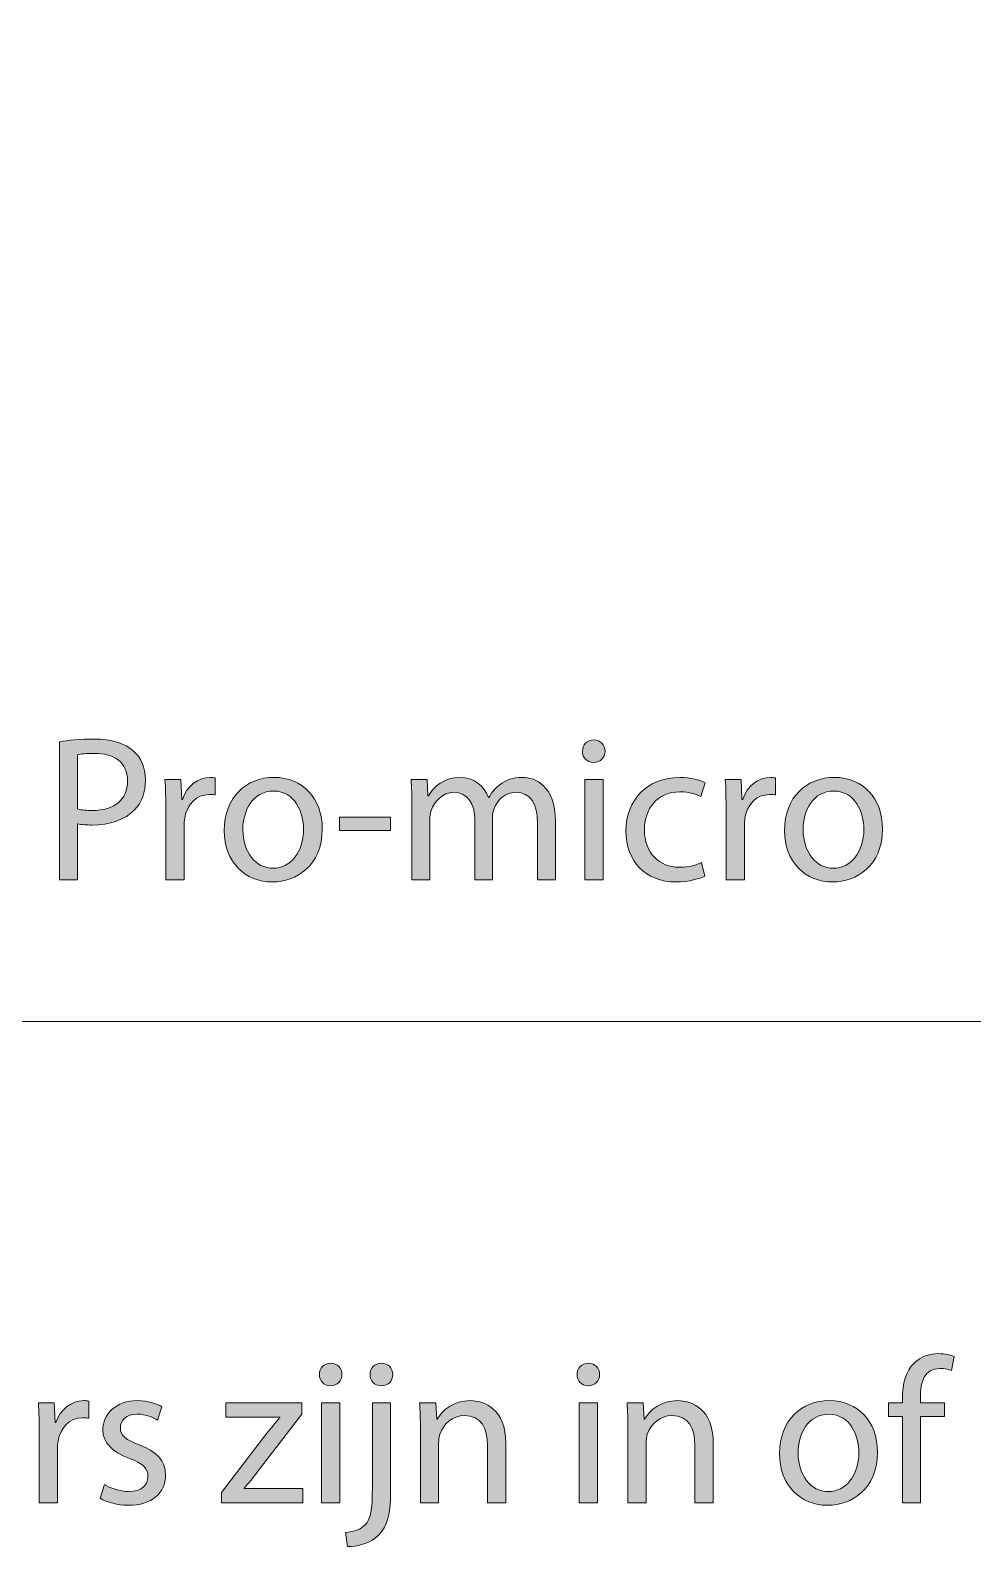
# Model space of a CAD drawing. Header units: inches. Extents: x -125.9 to -87.9, y -135.7 to -95.
# Drawn here: x -110.67 to -103.16, y -135.67 to -123.57 of the extents above; entities that cross this region are included whole.
import ezdxf

# ---------------------------------------------------------------- set-up
doc = ezdxf.new("R2010")
doc.units = ezdxf.units.IN
doc.header["$MEASUREMENT"] = 0
doc.layers.add('Layer 1', color=7, linetype='Continuous')

# ---------------------------------------------------------------- blocks, each defined once
blk = doc.blocks.new('block 28')
at = {"layer": 'Layer 1'}
h = blk.add_hatch(color=7, dxfattribs=at)
h.dxf.hatch_style = 2
edge = h.paths.add_edge_path()
edge.add_spline(control_points=[(-110.441, -129.248), (-110.372, -129.236), (-110.281, -129.226), (-110.165, -129.226), (-110.023, -129.226), (-109.919, -129.259), (-109.853, -129.319), (-109.793, -129.372), (-109.756, -129.452), (-109.756, -129.552), (-109.756, -129.653), (-109.785, -129.732), (-109.842, -129.79), (-109.919, -129.87), (-110.041, -129.912), (-110.182, -129.912), (-110.225, -129.912), (-110.264, -129.91), (-110.297, -129.902), (-110.297, -129.902), (-110.297, -130.348), (-110.297, -130.348), (-110.297, -130.348), (-110.441, -130.348), (-110.441, -130.348), (-110.441, -130.348), (-110.441, -129.248), (-110.441, -129.248)], knot_values=[0, 0, 0, 0, 1, 1, 1, 2, 2, 2, 3, 3, 3, 4, 4, 4, 5, 5, 5, 6, 6, 6, 7, 7, 7, 8, 8, 8, 9, 9, 9, 9], degree=3, periodic=1)
edge = h.paths.add_edge_path()
edge.add_spline(control_points=[(-110.297, -129.784), (-110.266, -129.793), (-110.226, -129.796), (-110.178, -129.796), (-110.005, -129.796), (-109.899, -129.71), (-109.899, -129.56), (-109.899, -129.411), (-110.005, -129.34), (-110.162, -129.34), (-110.225, -129.34), (-110.273, -129.345), (-110.297, -129.352), (-110.297, -129.352), (-110.297, -129.784), (-110.297, -129.784)], knot_values=[0, 0, 0, 0, 1, 1, 1, 2, 2, 2, 3, 3, 3, 4, 4, 4, 5, 5, 5, 5], degree=3, periodic=1)
h = blk.add_hatch(color=7, dxfattribs=at)
h.dxf.hatch_style = 2
edge = h.paths.add_edge_path()
edge.add_spline(control_points=[(-106.091, -129.324), (-106.091, -129.373), (-106.125, -129.413), (-106.183, -129.413), (-106.236, -129.413), (-106.271, -129.373), (-106.271, -129.324), (-106.271, -129.274), (-106.234, -129.233), (-106.18, -129.233), (-106.127, -129.233), (-106.091, -129.272), (-106.091, -129.324)], knot_values=[0, 0, 0, 0, 1, 1, 1, 2, 2, 2, 3, 3, 3, 4, 4, 4, 4], degree=3, periodic=1)
h.paths.add_polyline_path([(-106.253, -130.348), (-106.253, -129.548), (-106.107, -129.548), (-106.107, -130.348)])
h = blk.add_hatch(color=7, dxfattribs=at)
h.dxf.hatch_style = 2
edge = h.paths.add_edge_path()
edge.add_spline(control_points=[(-109.594, -129.798), (-109.594, -129.704), (-109.595, -129.623), (-109.6, -129.548), (-109.6, -129.548), (-109.473, -129.548), (-109.473, -129.548), (-109.473, -129.548), (-109.466, -129.707), (-109.466, -129.707), (-109.466, -129.707), (-109.461, -129.707), (-109.461, -129.707), (-109.425, -129.599), (-109.336, -129.532), (-109.238, -129.532), (-109.223, -129.532), (-109.212, -129.534), (-109.199, -129.535), (-109.199, -129.535), (-109.199, -129.672), (-109.199, -129.672), (-109.213, -129.669), (-109.228, -129.669), (-109.248, -129.669), (-109.351, -129.669), (-109.423, -129.745), (-109.443, -129.854), (-109.446, -129.874), (-109.448, -129.899), (-109.448, -129.922), (-109.448, -129.922), (-109.448, -130.348), (-109.448, -130.348), (-109.448, -130.348), (-109.594, -130.348), (-109.594, -130.348), (-109.594, -130.348), (-109.594, -129.798), (-109.594, -129.798)], knot_values=[0, 0, 0, 0, 1, 1, 1, 2, 2, 2, 3, 3, 3, 4, 4, 4, 5, 5, 5, 6, 6, 6, 7, 7, 7, 8, 8, 8, 9, 9, 9, 10, 10, 10, 11, 11, 11, 12, 12, 12, 13, 13, 13, 13], degree=3, periodic=1)
h = blk.add_hatch(color=7, dxfattribs=at)
h.dxf.hatch_style = 2
edge = h.paths.add_edge_path()
edge.add_spline(control_points=[(-108.346, -129.942), (-108.346, -130.237), (-108.553, -130.366), (-108.744, -130.366), (-108.959, -130.366), (-109.128, -130.208), (-109.128, -129.955), (-109.128, -129.689), (-108.951, -129.532), (-108.731, -129.532), (-108.501, -129.532), (-108.346, -129.699), (-108.346, -129.942)], knot_values=[0, 0, 0, 0, 1, 1, 1, 2, 2, 2, 3, 3, 3, 4, 4, 4, 4], degree=3, periodic=1)
edge = h.paths.add_edge_path()
edge.add_spline(control_points=[(-108.979, -129.95), (-108.979, -130.125), (-108.88, -130.257), (-108.738, -130.257), (-108.599, -130.257), (-108.495, -130.127), (-108.495, -129.946), (-108.495, -129.811), (-108.563, -129.641), (-108.734, -129.641), (-108.904, -129.641), (-108.979, -129.799), (-108.979, -129.95)], knot_values=[0, 0, 0, 0, 1, 1, 1, 2, 2, 2, 3, 3, 3, 4, 4, 4, 4], degree=3, periodic=1)
h = blk.add_hatch(color=7, dxfattribs=at)
h.dxf.hatch_style = 2
edge = h.paths.add_edge_path()
edge.add_spline(control_points=[(-107.631, -129.765), (-107.631, -129.68), (-107.634, -129.614), (-107.637, -129.548), (-107.637, -129.548), (-107.51, -129.548), (-107.51, -129.548), (-107.51, -129.548), (-107.503, -129.679), (-107.503, -129.679), (-107.503, -129.679), (-107.498, -129.679), (-107.498, -129.679), (-107.454, -129.603), (-107.379, -129.532), (-107.245, -129.532), (-107.138, -129.532), (-107.056, -129.598), (-107.021, -129.692), (-107.021, -129.692), (-107.018, -129.692), (-107.018, -129.692), (-106.993, -129.646), (-106.96, -129.613), (-106.926, -129.588), (-106.879, -129.552), (-106.827, -129.532), (-106.752, -129.532), (-106.644, -129.532), (-106.487, -129.601), (-106.487, -129.879), (-106.487, -129.879), (-106.487, -130.348), (-106.487, -130.348), (-106.487, -130.348), (-106.629, -130.348), (-106.629, -130.348), (-106.629, -130.348), (-106.629, -129.897), (-106.629, -129.897), (-106.629, -129.742), (-106.687, -129.651), (-106.803, -129.651), (-106.887, -129.651), (-106.95, -129.712), (-106.976, -129.781), (-106.983, -129.803), (-106.988, -129.827), (-106.988, -129.854), (-106.988, -129.854), (-106.988, -130.348), (-106.988, -130.348), (-106.988, -130.348), (-107.13, -130.348), (-107.13, -130.348), (-107.13, -130.348), (-107.13, -129.869), (-107.13, -129.869), (-107.13, -129.742), (-107.186, -129.651), (-107.297, -129.651), (-107.386, -129.651), (-107.454, -129.724), (-107.477, -129.796), (-107.485, -129.816), (-107.489, -129.842), (-107.489, -129.867), (-107.489, -129.867), (-107.489, -130.348), (-107.489, -130.348), (-107.489, -130.348), (-107.631, -130.348), (-107.631, -130.348), (-107.631, -130.348), (-107.631, -129.765), (-107.631, -129.765)], knot_values=[0, 0, 0, 0, 1, 1, 1, 2, 2, 2, 3, 3, 3, 4, 4, 4, 5, 5, 5, 6, 6, 6, 7, 7, 7, 8, 8, 8, 9, 9, 9, 10, 10, 10, 11, 11, 11, 12, 12, 12, 13, 13, 13, 14, 14, 14, 15, 15, 15, 16, 16, 16, 17, 17, 17, 18, 18, 18, 19, 19, 19, 20, 20, 20, 21, 21, 21, 22, 22, 22, 23, 23, 23, 24, 24, 24, 25, 25, 25, 25], degree=3, periodic=1)
h = blk.add_hatch(color=7, dxfattribs=at)
h.dxf.hatch_style = 2
edge = h.paths.add_edge_path()
edge.add_spline(control_points=[(-105.296, -130.32), (-105.334, -130.338), (-105.418, -130.366), (-105.525, -130.366), (-105.767, -130.366), (-105.924, -130.203), (-105.924, -129.958), (-105.924, -129.712), (-105.755, -129.532), (-105.494, -129.532), (-105.408, -129.532), (-105.332, -129.553), (-105.292, -129.575), (-105.292, -129.575), (-105.326, -129.685), (-105.326, -129.685), (-105.36, -129.667), (-105.415, -129.647), (-105.494, -129.647), (-105.677, -129.647), (-105.777, -129.784), (-105.777, -129.95), (-105.777, -130.135), (-105.658, -130.249), (-105.499, -130.249), (-105.416, -130.249), (-105.362, -130.229), (-105.321, -130.211), (-105.321, -130.211), (-105.296, -130.32), (-105.296, -130.32)], knot_values=[0, 0, 0, 0, 1, 1, 1, 2, 2, 2, 3, 3, 3, 4, 4, 4, 5, 5, 5, 6, 6, 6, 7, 7, 7, 8, 8, 8, 9, 9, 9, 10, 10, 10, 10], degree=3, periodic=1)
h = blk.add_hatch(color=7, dxfattribs=at)
h.dxf.hatch_style = 2
edge = h.paths.add_edge_path()
edge.add_spline(control_points=[(-105.126, -129.798), (-105.126, -129.704), (-105.127, -129.623), (-105.132, -129.548), (-105.132, -129.548), (-105.005, -129.548), (-105.005, -129.548), (-105.005, -129.548), (-104.999, -129.707), (-104.999, -129.707), (-104.999, -129.707), (-104.993, -129.707), (-104.993, -129.707), (-104.957, -129.599), (-104.868, -129.532), (-104.77, -129.532), (-104.755, -129.532), (-104.744, -129.534), (-104.731, -129.535), (-104.731, -129.535), (-104.731, -129.672), (-104.731, -129.672), (-104.746, -129.669), (-104.761, -129.669), (-104.78, -129.669), (-104.883, -129.669), (-104.956, -129.745), (-104.975, -129.854), (-104.979, -129.874), (-104.98, -129.899), (-104.98, -129.922), (-104.98, -129.922), (-104.98, -130.348), (-104.98, -130.348), (-104.98, -130.348), (-105.126, -130.348), (-105.126, -130.348), (-105.126, -130.348), (-105.126, -129.798), (-105.126, -129.798)], knot_values=[0, 0, 0, 0, 1, 1, 1, 2, 2, 2, 3, 3, 3, 4, 4, 4, 5, 5, 5, 6, 6, 6, 7, 7, 7, 8, 8, 8, 9, 9, 9, 10, 10, 10, 11, 11, 11, 12, 12, 12, 13, 13, 13, 13], degree=3, periodic=1)
h = blk.add_hatch(color=7, dxfattribs=at)
h.dxf.hatch_style = 2
edge = h.paths.add_edge_path()
edge.add_spline(control_points=[(-103.878, -129.942), (-103.878, -130.237), (-104.085, -130.366), (-104.276, -130.366), (-104.491, -130.366), (-104.66, -130.208), (-104.66, -129.955), (-104.66, -129.689), (-104.483, -129.532), (-104.263, -129.532), (-104.033, -129.532), (-103.878, -129.699), (-103.878, -129.942)], knot_values=[0, 0, 0, 0, 1, 1, 1, 2, 2, 2, 3, 3, 3, 4, 4, 4, 4], degree=3, periodic=1)
edge = h.paths.add_edge_path()
edge.add_spline(control_points=[(-104.511, -129.95), (-104.511, -130.125), (-104.412, -130.257), (-104.27, -130.257), (-104.131, -130.257), (-104.027, -130.127), (-104.027, -129.946), (-104.027, -129.811), (-104.095, -129.641), (-104.266, -129.641), (-104.437, -129.641), (-104.511, -129.799), (-104.511, -129.95)], knot_values=[0, 0, 0, 0, 1, 1, 1, 2, 2, 2, 3, 3, 3, 4, 4, 4, 4], degree=3, periodic=1)
h = blk.add_hatch(color=7, dxfattribs=at)
h.dxf.hatch_style = 2
h.paths.add_polyline_path([(-107.801, -129.849), (-107.801, -129.955), (-108.209, -129.955), (-108.209, -129.849)])
at = {"layer": 'Layer 1', "lineweight": 0}
for points in [[(-106.253, -130.348), (-106.253, -129.548), (-106.107, -129.548), (-106.107, -130.348), (-106.253, -130.348)], [(-107.801, -129.849), (-107.801, -129.955), (-108.209, -129.955), (-108.209, -129.849), (-107.801, -129.849)]]:
    blk.add_lwpolyline(points, dxfattribs=at)
for points, knots in [([(-110.441, -129.248), (-110.372, -129.236), (-110.281, -129.226), (-110.165, -129.226), (-110.023, -129.226), (-109.919, -129.259), (-109.853, -129.319), (-109.793, -129.372), (-109.756, -129.452), (-109.756, -129.552), (-109.756, -129.653), (-109.785, -129.732), (-109.842, -129.79), (-109.919, -129.87), (-110.041, -129.912), (-110.182, -129.912), (-110.225, -129.912), (-110.264, -129.91), (-110.297, -129.902), (-110.297, -129.902), (-110.297, -130.348), (-110.297, -130.348), (-110.297, -130.348), (-110.441, -130.348), (-110.441, -130.348), (-110.441, -130.348), (-110.441, -129.248), (-110.441, -129.248)], [0, 0, 0, 0, 1, 1, 1, 2, 2, 2, 3, 3, 3, 4, 4, 4, 5, 5, 5, 6, 6, 6, 7, 7, 7, 8, 8, 8, 9, 9, 9, 9]), ([(-106.091, -129.324), (-106.091, -129.373), (-106.125, -129.413), (-106.183, -129.413), (-106.236, -129.413), (-106.271, -129.373), (-106.271, -129.324), (-106.271, -129.274), (-106.234, -129.233), (-106.18, -129.233), (-106.127, -129.233), (-106.091, -129.272), (-106.091, -129.324)], [0, 0, 0, 0, 1, 1, 1, 2, 2, 2, 3, 3, 3, 4, 4, 4, 4]), ([(-110.297, -129.784), (-110.266, -129.793), (-110.226, -129.796), (-110.178, -129.796), (-110.005, -129.796), (-109.899, -129.71), (-109.899, -129.56), (-109.899, -129.411), (-110.005, -129.34), (-110.162, -129.34), (-110.225, -129.34), (-110.273, -129.345), (-110.297, -129.352), (-110.297, -129.352), (-110.297, -129.784), (-110.297, -129.784)], [0, 0, 0, 0, 1, 1, 1, 2, 2, 2, 3, 3, 3, 4, 4, 4, 5, 5, 5, 5]), ([(-109.594, -129.798), (-109.594, -129.704), (-109.595, -129.623), (-109.6, -129.548), (-109.6, -129.548), (-109.473, -129.548), (-109.473, -129.548), (-109.473, -129.548), (-109.466, -129.707), (-109.466, -129.707), (-109.466, -129.707), (-109.461, -129.707), (-109.461, -129.707), (-109.425, -129.599), (-109.336, -129.532), (-109.238, -129.532), (-109.223, -129.532), (-109.212, -129.534), (-109.199, -129.535), (-109.199, -129.535), (-109.199, -129.672), (-109.199, -129.672), (-109.213, -129.669), (-109.228, -129.669), (-109.248, -129.669), (-109.351, -129.669), (-109.423, -129.745), (-109.443, -129.854), (-109.446, -129.874), (-109.448, -129.899), (-109.448, -129.922), (-109.448, -129.922), (-109.448, -130.348), (-109.448, -130.348), (-109.448, -130.348), (-109.594, -130.348), (-109.594, -130.348), (-109.594, -130.348), (-109.594, -129.798), (-109.594, -129.798)], [0, 0, 0, 0, 1, 1, 1, 2, 2, 2, 3, 3, 3, 4, 4, 4, 5, 5, 5, 6, 6, 6, 7, 7, 7, 8, 8, 8, 9, 9, 9, 10, 10, 10, 11, 11, 11, 12, 12, 12, 13, 13, 13, 13]), ([(-108.346, -129.942), (-108.346, -130.237), (-108.553, -130.366), (-108.744, -130.366), (-108.959, -130.366), (-109.128, -130.208), (-109.128, -129.955), (-109.128, -129.689), (-108.951, -129.532), (-108.731, -129.532), (-108.501, -129.532), (-108.346, -129.699), (-108.346, -129.942)], [0, 0, 0, 0, 1, 1, 1, 2, 2, 2, 3, 3, 3, 4, 4, 4, 4]), ([(-107.631, -129.765), (-107.631, -129.68), (-107.634, -129.614), (-107.637, -129.548), (-107.637, -129.548), (-107.51, -129.548), (-107.51, -129.548), (-107.51, -129.548), (-107.503, -129.679), (-107.503, -129.679), (-107.503, -129.679), (-107.498, -129.679), (-107.498, -129.679), (-107.454, -129.603), (-107.379, -129.532), (-107.245, -129.532), (-107.138, -129.532), (-107.056, -129.598), (-107.021, -129.692), (-107.021, -129.692), (-107.018, -129.692), (-107.018, -129.692), (-106.993, -129.646), (-106.96, -129.613), (-106.926, -129.588), (-106.879, -129.552), (-106.827, -129.532), (-106.752, -129.532), (-106.644, -129.532), (-106.487, -129.601), (-106.487, -129.879), (-106.487, -129.879), (-106.487, -130.348), (-106.487, -130.348), (-106.487, -130.348), (-106.629, -130.348), (-106.629, -130.348), (-106.629, -130.348), (-106.629, -129.897), (-106.629, -129.897), (-106.629, -129.742), (-106.687, -129.651), (-106.803, -129.651), (-106.887, -129.651), (-106.95, -129.712), (-106.976, -129.781), (-106.983, -129.803), (-106.988, -129.827), (-106.988, -129.854), (-106.988, -129.854), (-106.988, -130.348), (-106.988, -130.348), (-106.988, -130.348), (-107.13, -130.348), (-107.13, -130.348), (-107.13, -130.348), (-107.13, -129.869), (-107.13, -129.869), (-107.13, -129.742), (-107.186, -129.651), (-107.297, -129.651), (-107.386, -129.651), (-107.454, -129.724), (-107.477, -129.796), (-107.485, -129.816), (-107.489, -129.842), (-107.489, -129.867), (-107.489, -129.867), (-107.489, -130.348), (-107.489, -130.348), (-107.489, -130.348), (-107.631, -130.348), (-107.631, -130.348), (-107.631, -130.348), (-107.631, -129.765), (-107.631, -129.765)], [0, 0, 0, 0, 1, 1, 1, 2, 2, 2, 3, 3, 3, 4, 4, 4, 5, 5, 5, 6, 6, 6, 7, 7, 7, 8, 8, 8, 9, 9, 9, 10, 10, 10, 11, 11, 11, 12, 12, 12, 13, 13, 13, 14, 14, 14, 15, 15, 15, 16, 16, 16, 17, 17, 17, 18, 18, 18, 19, 19, 19, 20, 20, 20, 21, 21, 21, 22, 22, 22, 23, 23, 23, 24, 24, 24, 25, 25, 25, 25]), ([(-105.296, -130.32), (-105.334, -130.338), (-105.418, -130.366), (-105.525, -130.366), (-105.767, -130.366), (-105.924, -130.203), (-105.924, -129.958), (-105.924, -129.712), (-105.755, -129.532), (-105.494, -129.532), (-105.408, -129.532), (-105.332, -129.553), (-105.292, -129.575), (-105.292, -129.575), (-105.326, -129.685), (-105.326, -129.685), (-105.36, -129.667), (-105.415, -129.647), (-105.494, -129.647), (-105.677, -129.647), (-105.777, -129.784), (-105.777, -129.95), (-105.777, -130.135), (-105.658, -130.249), (-105.499, -130.249), (-105.416, -130.249), (-105.362, -130.229), (-105.321, -130.211), (-105.321, -130.211), (-105.296, -130.32), (-105.296, -130.32)], [0, 0, 0, 0, 1, 1, 1, 2, 2, 2, 3, 3, 3, 4, 4, 4, 5, 5, 5, 6, 6, 6, 7, 7, 7, 8, 8, 8, 9, 9, 9, 10, 10, 10, 10]), ([(-105.126, -129.798), (-105.126, -129.704), (-105.127, -129.623), (-105.132, -129.548), (-105.132, -129.548), (-105.005, -129.548), (-105.005, -129.548), (-105.005, -129.548), (-104.999, -129.707), (-104.999, -129.707), (-104.999, -129.707), (-104.993, -129.707), (-104.993, -129.707), (-104.957, -129.599), (-104.868, -129.532), (-104.77, -129.532), (-104.755, -129.532), (-104.744, -129.534), (-104.731, -129.535), (-104.731, -129.535), (-104.731, -129.672), (-104.731, -129.672), (-104.746, -129.669), (-104.761, -129.669), (-104.78, -129.669), (-104.883, -129.669), (-104.956, -129.745), (-104.975, -129.854), (-104.979, -129.874), (-104.98, -129.899), (-104.98, -129.922), (-104.98, -129.922), (-104.98, -130.348), (-104.98, -130.348), (-104.98, -130.348), (-105.126, -130.348), (-105.126, -130.348), (-105.126, -130.348), (-105.126, -129.798), (-105.126, -129.798)], [0, 0, 0, 0, 1, 1, 1, 2, 2, 2, 3, 3, 3, 4, 4, 4, 5, 5, 5, 6, 6, 6, 7, 7, 7, 8, 8, 8, 9, 9, 9, 10, 10, 10, 11, 11, 11, 12, 12, 12, 13, 13, 13, 13]), ([(-103.878, -129.942), (-103.878, -130.237), (-104.085, -130.366), (-104.276, -130.366), (-104.491, -130.366), (-104.66, -130.208), (-104.66, -129.955), (-104.66, -129.689), (-104.483, -129.532), (-104.263, -129.532), (-104.033, -129.532), (-103.878, -129.699), (-103.878, -129.942)], [0, 0, 0, 0, 1, 1, 1, 2, 2, 2, 3, 3, 3, 4, 4, 4, 4]), ([(-108.979, -129.95), (-108.979, -130.125), (-108.88, -130.257), (-108.738, -130.257), (-108.599, -130.257), (-108.495, -130.127), (-108.495, -129.946), (-108.495, -129.811), (-108.563, -129.641), (-108.734, -129.641), (-108.904, -129.641), (-108.979, -129.799), (-108.979, -129.95)], [0, 0, 0, 0, 1, 1, 1, 2, 2, 2, 3, 3, 3, 4, 4, 4, 4]), ([(-104.511, -129.95), (-104.511, -130.125), (-104.412, -130.257), (-104.27, -130.257), (-104.131, -130.257), (-104.027, -130.127), (-104.027, -129.946), (-104.027, -129.811), (-104.095, -129.641), (-104.266, -129.641), (-104.437, -129.641), (-104.511, -129.799), (-104.511, -129.95)], [0, 0, 0, 0, 1, 1, 1, 2, 2, 2, 3, 3, 3, 4, 4, 4, 4])]:
    blk.add_open_spline(points, degree=3, knots=knots, dxfattribs=at)
blk = doc.blocks.new('block 29')
at = {"layer": 'Layer 1'}
h = blk.add_hatch(color=7, dxfattribs=at)
h.dxf.hatch_style = 2
edge = h.paths.add_edge_path()
edge.add_spline(control_points=[(-103.72, -135.32), (-103.72, -135.32), (-103.72, -134.632), (-103.72, -134.632), (-103.72, -134.632), (-103.83, -134.632), (-103.83, -134.632), (-103.83, -134.632), (-103.83, -134.521), (-103.83, -134.521), (-103.83, -134.521), (-103.72, -134.521), (-103.72, -134.521), (-103.72, -134.521), (-103.72, -134.483), (-103.72, -134.483), (-103.72, -134.37), (-103.693, -134.268), (-103.627, -134.204), (-103.573, -134.151), (-103.5, -134.129), (-103.432, -134.129), (-103.379, -134.129), (-103.337, -134.141), (-103.308, -134.152), (-103.308, -134.152), (-103.328, -134.265), (-103.328, -134.265), (-103.35, -134.255), (-103.378, -134.247), (-103.421, -134.247), (-103.545, -134.247), (-103.576, -134.354), (-103.576, -134.478), (-103.576, -134.478), (-103.576, -134.521), (-103.576, -134.521), (-103.576, -134.521), (-103.383, -134.521), (-103.383, -134.521), (-103.383, -134.521), (-103.383, -134.632), (-103.383, -134.632), (-103.383, -134.632), (-103.576, -134.632), (-103.576, -134.632), (-103.576, -134.632), (-103.576, -135.32), (-103.576, -135.32), (-103.576, -135.32), (-103.72, -135.32), (-103.72, -135.32)], knot_values=[0, 0, 0, 0, 1, 1, 1, 2, 2, 2, 3, 3, 3, 4, 4, 4, 5, 5, 5, 6, 6, 6, 7, 7, 7, 8, 8, 8, 9, 9, 9, 10, 10, 10, 11, 11, 11, 12, 12, 12, 13, 13, 13, 14, 14, 14, 15, 15, 15, 16, 16, 16, 17, 17, 17, 17], degree=3, periodic=1)
h = blk.add_hatch(color=7, dxfattribs=at)
h.dxf.hatch_style = 2
edge = h.paths.add_edge_path()
edge.add_spline(control_points=[(-108.189, -134.296), (-108.189, -134.346), (-108.224, -134.385), (-108.282, -134.385), (-108.334, -134.385), (-108.369, -134.346), (-108.369, -134.296), (-108.369, -134.247), (-108.333, -134.205), (-108.278, -134.205), (-108.226, -134.205), (-108.189, -134.245), (-108.189, -134.296)], knot_values=[0, 0, 0, 0, 1, 1, 1, 2, 2, 2, 3, 3, 3, 4, 4, 4, 4], degree=3, periodic=1)
h.paths.add_polyline_path([(-108.351, -135.32), (-108.351, -134.521), (-108.206, -134.521), (-108.206, -135.32)])
h = blk.add_hatch(color=7, dxfattribs=at)
h.dxf.hatch_style = 2
edge = h.paths.add_edge_path()
edge.add_spline(control_points=[(-108.161, -135.555), (-108.093, -135.55), (-108.037, -135.532), (-108.002, -135.493), (-107.963, -135.448), (-107.946, -135.385), (-107.946, -135.193), (-107.946, -135.193), (-107.946, -134.521), (-107.946, -134.521), (-107.946, -134.521), (-107.801, -134.521), (-107.801, -134.521), (-107.801, -134.521), (-107.801, -135.249), (-107.801, -135.249), (-107.801, -135.405), (-107.826, -135.506), (-107.897, -135.578), (-107.961, -135.643), (-108.067, -135.669), (-108.145, -135.669), (-108.145, -135.669), (-108.161, -135.555), (-108.161, -135.555)], knot_values=[0, 0, 0, 0, 1, 1, 1, 2, 2, 2, 3, 3, 3, 4, 4, 4, 5, 5, 5, 6, 6, 6, 7, 7, 7, 8, 8, 8, 8], degree=3, periodic=1)
edge = h.paths.add_edge_path()
edge.add_spline(control_points=[(-107.784, -134.296), (-107.784, -134.344), (-107.817, -134.385), (-107.877, -134.385), (-107.93, -134.385), (-107.965, -134.344), (-107.965, -134.296), (-107.965, -134.247), (-107.928, -134.205), (-107.874, -134.205), (-107.819, -134.205), (-107.784, -134.247), (-107.784, -134.296)], knot_values=[0, 0, 0, 0, 1, 1, 1, 2, 2, 2, 3, 3, 3, 4, 4, 4, 4], degree=3, periodic=1)
h = blk.add_hatch(color=7, dxfattribs=at)
h.dxf.hatch_style = 2
edge = h.paths.add_edge_path()
edge.add_spline(control_points=[(-106.134, -134.296), (-106.134, -134.346), (-106.168, -134.385), (-106.226, -134.385), (-106.279, -134.385), (-106.314, -134.346), (-106.314, -134.296), (-106.314, -134.247), (-106.277, -134.205), (-106.223, -134.205), (-106.17, -134.205), (-106.134, -134.245), (-106.134, -134.296)], knot_values=[0, 0, 0, 0, 1, 1, 1, 2, 2, 2, 3, 3, 3, 4, 4, 4, 4], degree=3, periodic=1)
h.paths.add_polyline_path([(-106.296, -135.32), (-106.296, -134.521), (-106.15, -134.521), (-106.15, -135.32)])
h = blk.add_hatch(color=7, dxfattribs=at)
h.dxf.hatch_style = 2
edge = h.paths.add_edge_path()
edge.add_spline(control_points=[(-110.603, -134.77), (-110.603, -134.676), (-110.605, -134.595), (-110.61, -134.521), (-110.61, -134.521), (-110.483, -134.521), (-110.483, -134.521), (-110.483, -134.521), (-110.476, -134.679), (-110.476, -134.679), (-110.476, -134.679), (-110.471, -134.679), (-110.471, -134.679), (-110.435, -134.572), (-110.346, -134.504), (-110.248, -134.504), (-110.233, -134.504), (-110.222, -134.506), (-110.208, -134.508), (-110.208, -134.508), (-110.208, -134.645), (-110.208, -134.645), (-110.223, -134.641), (-110.238, -134.641), (-110.258, -134.641), (-110.36, -134.641), (-110.433, -134.718), (-110.453, -134.827), (-110.456, -134.846), (-110.458, -134.871), (-110.458, -134.894), (-110.458, -134.894), (-110.458, -135.32), (-110.458, -135.32), (-110.458, -135.32), (-110.603, -135.32), (-110.603, -135.32), (-110.603, -135.32), (-110.603, -134.77), (-110.603, -134.77)], knot_values=[0, 0, 0, 0, 1, 1, 1, 2, 2, 2, 3, 3, 3, 4, 4, 4, 5, 5, 5, 6, 6, 6, 7, 7, 7, 8, 8, 8, 9, 9, 9, 10, 10, 10, 11, 11, 11, 12, 12, 12, 13, 13, 13, 13], degree=3, periodic=1)
h = blk.add_hatch(color=7, dxfattribs=at)
h.dxf.hatch_style = 2
edge = h.paths.add_edge_path()
edge.add_spline(control_points=[(-110.083, -135.174), (-110.038, -135.2), (-109.962, -135.23), (-109.89, -135.23), (-109.785, -135.23), (-109.736, -135.178), (-109.736, -135.111), (-109.736, -135.041), (-109.777, -135.005), (-109.883, -134.965), (-110.028, -134.913), (-110.096, -134.835), (-110.096, -134.739), (-110.096, -134.61), (-109.99, -134.504), (-109.82, -134.504), (-109.739, -134.504), (-109.668, -134.526), (-109.625, -134.554), (-109.625, -134.554), (-109.66, -134.66), (-109.66, -134.66), (-109.691, -134.64), (-109.749, -134.612), (-109.823, -134.612), (-109.909, -134.612), (-109.956, -134.661), (-109.956, -134.721), (-109.956, -134.787), (-109.909, -134.817), (-109.805, -134.858), (-109.668, -134.909), (-109.595, -134.979), (-109.595, -135.098), (-109.595, -135.24), (-109.706, -135.339), (-109.893, -135.339), (-109.98, -135.339), (-110.061, -135.316), (-110.117, -135.283), (-110.117, -135.283), (-110.083, -135.174), (-110.083, -135.174)], knot_values=[0, 0, 0, 0, 1, 1, 1, 2, 2, 2, 3, 3, 3, 4, 4, 4, 5, 5, 5, 6, 6, 6, 7, 7, 7, 8, 8, 8, 9, 9, 9, 10, 10, 10, 11, 11, 11, 12, 12, 12, 13, 13, 13, 14, 14, 14, 14], degree=3, periodic=1)
h = blk.add_hatch(color=7, dxfattribs=at)
h.dxf.hatch_style = 2
edge = h.paths.add_edge_path()
edge.add_spline(control_points=[(-109.149, -135.236), (-109.149, -135.236), (-108.789, -134.765), (-108.789, -134.765), (-108.753, -134.721), (-108.72, -134.683), (-108.683, -134.64), (-108.683, -134.64), (-108.683, -134.637), (-108.683, -134.637), (-108.683, -134.637), (-109.116, -134.637), (-109.116, -134.637), (-109.116, -134.637), (-109.116, -134.521), (-109.116, -134.521), (-109.116, -134.521), (-108.508, -134.521), (-108.508, -134.521), (-108.508, -134.521), (-108.508, -134.612), (-108.508, -134.612), (-108.508, -134.612), (-108.865, -135.076), (-108.865, -135.076), (-108.9, -135.121), (-108.931, -135.162), (-108.968, -135.202), (-108.968, -135.202), (-108.968, -135.205), (-108.968, -135.205), (-108.968, -135.205), (-108.502, -135.205), (-108.502, -135.205), (-108.502, -135.205), (-108.502, -135.32), (-108.502, -135.32), (-108.502, -135.32), (-109.149, -135.32), (-109.149, -135.32), (-109.149, -135.32), (-109.149, -135.236), (-109.149, -135.236)], knot_values=[0, 0, 0, 0, 1, 1, 1, 2, 2, 2, 3, 3, 3, 4, 4, 4, 5, 5, 5, 6, 6, 6, 7, 7, 7, 8, 8, 8, 9, 9, 9, 10, 10, 10, 11, 11, 11, 12, 12, 12, 13, 13, 13, 14, 14, 14, 14], degree=3, periodic=1)
h = blk.add_hatch(color=7, dxfattribs=at)
h.dxf.hatch_style = 2
edge = h.paths.add_edge_path()
edge.add_spline(control_points=[(-107.563, -134.737), (-107.563, -134.653), (-107.565, -134.587), (-107.57, -134.521), (-107.57, -134.521), (-107.441, -134.521), (-107.441, -134.521), (-107.441, -134.521), (-107.433, -134.653), (-107.433, -134.653), (-107.433, -134.653), (-107.429, -134.653), (-107.429, -134.653), (-107.389, -134.579), (-107.297, -134.504), (-107.165, -134.504), (-107.054, -134.504), (-106.882, -134.57), (-106.882, -134.844), (-106.882, -134.844), (-106.882, -135.32), (-106.882, -135.32), (-106.882, -135.32), (-107.028, -135.32), (-107.028, -135.32), (-107.028, -135.32), (-107.028, -134.859), (-107.028, -134.859), (-107.028, -134.731), (-107.076, -134.623), (-107.213, -134.623), (-107.307, -134.623), (-107.381, -134.691), (-107.408, -134.772), (-107.414, -134.79), (-107.418, -134.815), (-107.418, -134.84), (-107.418, -134.84), (-107.418, -135.32), (-107.418, -135.32), (-107.418, -135.32), (-107.563, -135.32), (-107.563, -135.32), (-107.563, -135.32), (-107.563, -134.737), (-107.563, -134.737)], knot_values=[0, 0, 0, 0, 1, 1, 1, 2, 2, 2, 3, 3, 3, 4, 4, 4, 5, 5, 5, 6, 6, 6, 7, 7, 7, 8, 8, 8, 9, 9, 9, 10, 10, 10, 11, 11, 11, 12, 12, 12, 13, 13, 13, 14, 14, 14, 15, 15, 15, 15], degree=3, periodic=1)
h = blk.add_hatch(color=7, dxfattribs=at)
h.dxf.hatch_style = 2
edge = h.paths.add_edge_path()
edge.add_spline(control_points=[(-105.909, -134.737), (-105.909, -134.653), (-105.911, -134.587), (-105.915, -134.521), (-105.915, -134.521), (-105.787, -134.521), (-105.787, -134.521), (-105.787, -134.521), (-105.779, -134.653), (-105.779, -134.653), (-105.779, -134.653), (-105.775, -134.653), (-105.775, -134.653), (-105.736, -134.579), (-105.643, -134.504), (-105.511, -134.504), (-105.4, -134.504), (-105.228, -134.57), (-105.228, -134.844), (-105.228, -134.844), (-105.228, -135.32), (-105.228, -135.32), (-105.228, -135.32), (-105.374, -135.32), (-105.374, -135.32), (-105.374, -135.32), (-105.374, -134.859), (-105.374, -134.859), (-105.374, -134.731), (-105.422, -134.623), (-105.559, -134.623), (-105.653, -134.623), (-105.727, -134.691), (-105.754, -134.772), (-105.76, -134.79), (-105.764, -134.815), (-105.764, -134.84), (-105.764, -134.84), (-105.764, -135.32), (-105.764, -135.32), (-105.764, -135.32), (-105.909, -135.32), (-105.909, -135.32), (-105.909, -135.32), (-105.909, -134.737), (-105.909, -134.737)], knot_values=[0, 0, 0, 0, 1, 1, 1, 2, 2, 2, 3, 3, 3, 4, 4, 4, 5, 5, 5, 6, 6, 6, 7, 7, 7, 8, 8, 8, 9, 9, 9, 10, 10, 10, 11, 11, 11, 12, 12, 12, 13, 13, 13, 14, 14, 14, 15, 15, 15, 15], degree=3, periodic=1)
h = blk.add_hatch(color=7, dxfattribs=at)
h.dxf.hatch_style = 2
edge = h.paths.add_edge_path()
edge.add_spline(control_points=[(-103.918, -134.914), (-103.918, -135.21), (-104.125, -135.339), (-104.316, -135.339), (-104.531, -135.339), (-104.7, -135.18), (-104.7, -134.927), (-104.7, -134.661), (-104.523, -134.504), (-104.303, -134.504), (-104.073, -134.504), (-103.918, -134.671), (-103.918, -134.914)], knot_values=[0, 0, 0, 0, 1, 1, 1, 2, 2, 2, 3, 3, 3, 4, 4, 4, 4], degree=3, periodic=1)
edge = h.paths.add_edge_path()
edge.add_spline(control_points=[(-104.551, -134.922), (-104.551, -135.098), (-104.452, -135.23), (-104.31, -135.23), (-104.171, -135.23), (-104.067, -135.099), (-104.067, -134.919), (-104.067, -134.784), (-104.134, -134.613), (-104.306, -134.613), (-104.476, -134.613), (-104.551, -134.772), (-104.551, -134.922)], knot_values=[0, 0, 0, 0, 1, 1, 1, 2, 2, 2, 3, 3, 3, 4, 4, 4, 4], degree=3, periodic=1)
at = {"layer": 'Layer 1', "lineweight": 0}
for points in [[(-108.351, -135.32), (-108.351, -134.521), (-108.206, -134.521), (-108.206, -135.32), (-108.351, -135.32)], [(-106.296, -135.32), (-106.296, -134.521), (-106.15, -134.521), (-106.15, -135.32), (-106.296, -135.32)]]:
    blk.add_lwpolyline(points, dxfattribs=at)
for points, knots in [([(-103.72, -135.32), (-103.72, -135.32), (-103.72, -134.632), (-103.72, -134.632), (-103.72, -134.632), (-103.83, -134.632), (-103.83, -134.632), (-103.83, -134.632), (-103.83, -134.521), (-103.83, -134.521), (-103.83, -134.521), (-103.72, -134.521), (-103.72, -134.521), (-103.72, -134.521), (-103.72, -134.483), (-103.72, -134.483), (-103.72, -134.37), (-103.693, -134.268), (-103.627, -134.204), (-103.573, -134.151), (-103.5, -134.129), (-103.432, -134.129), (-103.379, -134.129), (-103.337, -134.141), (-103.308, -134.152), (-103.308, -134.152), (-103.328, -134.265), (-103.328, -134.265), (-103.35, -134.255), (-103.378, -134.247), (-103.421, -134.247), (-103.545, -134.247), (-103.576, -134.354), (-103.576, -134.478), (-103.576, -134.478), (-103.576, -134.521), (-103.576, -134.521), (-103.576, -134.521), (-103.383, -134.521), (-103.383, -134.521), (-103.383, -134.521), (-103.383, -134.632), (-103.383, -134.632), (-103.383, -134.632), (-103.576, -134.632), (-103.576, -134.632), (-103.576, -134.632), (-103.576, -135.32), (-103.576, -135.32), (-103.576, -135.32), (-103.72, -135.32), (-103.72, -135.32)], [0, 0, 0, 0, 1, 1, 1, 2, 2, 2, 3, 3, 3, 4, 4, 4, 5, 5, 5, 6, 6, 6, 7, 7, 7, 8, 8, 8, 9, 9, 9, 10, 10, 10, 11, 11, 11, 12, 12, 12, 13, 13, 13, 14, 14, 14, 15, 15, 15, 16, 16, 16, 17, 17, 17, 17]), ([(-108.189, -134.296), (-108.189, -134.346), (-108.224, -134.385), (-108.282, -134.385), (-108.334, -134.385), (-108.369, -134.346), (-108.369, -134.296), (-108.369, -134.247), (-108.333, -134.205), (-108.278, -134.205), (-108.226, -134.205), (-108.189, -134.245), (-108.189, -134.296)], [0, 0, 0, 0, 1, 1, 1, 2, 2, 2, 3, 3, 3, 4, 4, 4, 4]), ([(-107.784, -134.296), (-107.784, -134.344), (-107.817, -134.385), (-107.877, -134.385), (-107.93, -134.385), (-107.965, -134.344), (-107.965, -134.296), (-107.965, -134.247), (-107.928, -134.205), (-107.874, -134.205), (-107.819, -134.205), (-107.784, -134.247), (-107.784, -134.296)], [0, 0, 0, 0, 1, 1, 1, 2, 2, 2, 3, 3, 3, 4, 4, 4, 4]), ([(-106.134, -134.296), (-106.134, -134.346), (-106.168, -134.385), (-106.226, -134.385), (-106.279, -134.385), (-106.314, -134.346), (-106.314, -134.296), (-106.314, -134.247), (-106.277, -134.205), (-106.223, -134.205), (-106.17, -134.205), (-106.134, -134.245), (-106.134, -134.296)], [0, 0, 0, 0, 1, 1, 1, 2, 2, 2, 3, 3, 3, 4, 4, 4, 4]), ([(-110.603, -134.77), (-110.603, -134.676), (-110.605, -134.595), (-110.61, -134.521), (-110.61, -134.521), (-110.483, -134.521), (-110.483, -134.521), (-110.483, -134.521), (-110.476, -134.679), (-110.476, -134.679), (-110.476, -134.679), (-110.471, -134.679), (-110.471, -134.679), (-110.435, -134.572), (-110.346, -134.504), (-110.248, -134.504), (-110.233, -134.504), (-110.222, -134.506), (-110.208, -134.508), (-110.208, -134.508), (-110.208, -134.645), (-110.208, -134.645), (-110.223, -134.641), (-110.238, -134.641), (-110.258, -134.641), (-110.36, -134.641), (-110.433, -134.718), (-110.453, -134.827), (-110.456, -134.846), (-110.458, -134.871), (-110.458, -134.894), (-110.458, -134.894), (-110.458, -135.32), (-110.458, -135.32), (-110.458, -135.32), (-110.603, -135.32), (-110.603, -135.32), (-110.603, -135.32), (-110.603, -134.77), (-110.603, -134.77)], [0, 0, 0, 0, 1, 1, 1, 2, 2, 2, 3, 3, 3, 4, 4, 4, 5, 5, 5, 6, 6, 6, 7, 7, 7, 8, 8, 8, 9, 9, 9, 10, 10, 10, 11, 11, 11, 12, 12, 12, 13, 13, 13, 13]), ([(-110.083, -135.174), (-110.038, -135.2), (-109.962, -135.23), (-109.89, -135.23), (-109.785, -135.23), (-109.736, -135.178), (-109.736, -135.111), (-109.736, -135.041), (-109.777, -135.005), (-109.883, -134.965), (-110.028, -134.913), (-110.096, -134.835), (-110.096, -134.739), (-110.096, -134.61), (-109.99, -134.504), (-109.82, -134.504), (-109.739, -134.504), (-109.668, -134.526), (-109.625, -134.554), (-109.625, -134.554), (-109.66, -134.66), (-109.66, -134.66), (-109.691, -134.64), (-109.749, -134.612), (-109.823, -134.612), (-109.909, -134.612), (-109.956, -134.661), (-109.956, -134.721), (-109.956, -134.787), (-109.909, -134.817), (-109.805, -134.858), (-109.668, -134.909), (-109.595, -134.979), (-109.595, -135.098), (-109.595, -135.24), (-109.706, -135.339), (-109.893, -135.339), (-109.98, -135.339), (-110.061, -135.316), (-110.117, -135.283), (-110.117, -135.283), (-110.083, -135.174), (-110.083, -135.174)], [0, 0, 0, 0, 1, 1, 1, 2, 2, 2, 3, 3, 3, 4, 4, 4, 5, 5, 5, 6, 6, 6, 7, 7, 7, 8, 8, 8, 9, 9, 9, 10, 10, 10, 11, 11, 11, 12, 12, 12, 13, 13, 13, 14, 14, 14, 14]), ([(-109.149, -135.236), (-109.149, -135.236), (-108.789, -134.765), (-108.789, -134.765), (-108.753, -134.721), (-108.72, -134.683), (-108.683, -134.64), (-108.683, -134.64), (-108.683, -134.637), (-108.683, -134.637), (-108.683, -134.637), (-109.116, -134.637), (-109.116, -134.637), (-109.116, -134.637), (-109.116, -134.521), (-109.116, -134.521), (-109.116, -134.521), (-108.508, -134.521), (-108.508, -134.521), (-108.508, -134.521), (-108.508, -134.612), (-108.508, -134.612), (-108.508, -134.612), (-108.865, -135.076), (-108.865, -135.076), (-108.9, -135.121), (-108.931, -135.162), (-108.968, -135.202), (-108.968, -135.202), (-108.968, -135.205), (-108.968, -135.205), (-108.968, -135.205), (-108.502, -135.205), (-108.502, -135.205), (-108.502, -135.205), (-108.502, -135.32), (-108.502, -135.32), (-108.502, -135.32), (-109.149, -135.32), (-109.149, -135.32), (-109.149, -135.32), (-109.149, -135.236), (-109.149, -135.236)], [0, 0, 0, 0, 1, 1, 1, 2, 2, 2, 3, 3, 3, 4, 4, 4, 5, 5, 5, 6, 6, 6, 7, 7, 7, 8, 8, 8, 9, 9, 9, 10, 10, 10, 11, 11, 11, 12, 12, 12, 13, 13, 13, 14, 14, 14, 14]), ([(-108.161, -135.555), (-108.093, -135.55), (-108.037, -135.532), (-108.002, -135.493), (-107.963, -135.448), (-107.946, -135.385), (-107.946, -135.193), (-107.946, -135.193), (-107.946, -134.521), (-107.946, -134.521), (-107.946, -134.521), (-107.801, -134.521), (-107.801, -134.521), (-107.801, -134.521), (-107.801, -135.249), (-107.801, -135.249), (-107.801, -135.405), (-107.826, -135.506), (-107.897, -135.578), (-107.961, -135.643), (-108.067, -135.669), (-108.145, -135.669), (-108.145, -135.669), (-108.161, -135.555), (-108.161, -135.555)], [0, 0, 0, 0, 1, 1, 1, 2, 2, 2, 3, 3, 3, 4, 4, 4, 5, 5, 5, 6, 6, 6, 7, 7, 7, 8, 8, 8, 8]), ([(-107.563, -134.737), (-107.563, -134.653), (-107.565, -134.587), (-107.57, -134.521), (-107.57, -134.521), (-107.441, -134.521), (-107.441, -134.521), (-107.441, -134.521), (-107.433, -134.653), (-107.433, -134.653), (-107.433, -134.653), (-107.429, -134.653), (-107.429, -134.653), (-107.389, -134.579), (-107.297, -134.504), (-107.165, -134.504), (-107.054, -134.504), (-106.882, -134.57), (-106.882, -134.844), (-106.882, -134.844), (-106.882, -135.32), (-106.882, -135.32), (-106.882, -135.32), (-107.028, -135.32), (-107.028, -135.32), (-107.028, -135.32), (-107.028, -134.859), (-107.028, -134.859), (-107.028, -134.731), (-107.076, -134.623), (-107.213, -134.623), (-107.307, -134.623), (-107.381, -134.691), (-107.408, -134.772), (-107.414, -134.79), (-107.418, -134.815), (-107.418, -134.84), (-107.418, -134.84), (-107.418, -135.32), (-107.418, -135.32), (-107.418, -135.32), (-107.563, -135.32), (-107.563, -135.32), (-107.563, -135.32), (-107.563, -134.737), (-107.563, -134.737)], [0, 0, 0, 0, 1, 1, 1, 2, 2, 2, 3, 3, 3, 4, 4, 4, 5, 5, 5, 6, 6, 6, 7, 7, 7, 8, 8, 8, 9, 9, 9, 10, 10, 10, 11, 11, 11, 12, 12, 12, 13, 13, 13, 14, 14, 14, 15, 15, 15, 15]), ([(-105.909, -134.737), (-105.909, -134.653), (-105.911, -134.587), (-105.915, -134.521), (-105.915, -134.521), (-105.787, -134.521), (-105.787, -134.521), (-105.787, -134.521), (-105.779, -134.653), (-105.779, -134.653), (-105.779, -134.653), (-105.775, -134.653), (-105.775, -134.653), (-105.736, -134.579), (-105.643, -134.504), (-105.511, -134.504), (-105.4, -134.504), (-105.228, -134.57), (-105.228, -134.844), (-105.228, -134.844), (-105.228, -135.32), (-105.228, -135.32), (-105.228, -135.32), (-105.374, -135.32), (-105.374, -135.32), (-105.374, -135.32), (-105.374, -134.859), (-105.374, -134.859), (-105.374, -134.731), (-105.422, -134.623), (-105.559, -134.623), (-105.653, -134.623), (-105.727, -134.691), (-105.754, -134.772), (-105.76, -134.79), (-105.764, -134.815), (-105.764, -134.84), (-105.764, -134.84), (-105.764, -135.32), (-105.764, -135.32), (-105.764, -135.32), (-105.909, -135.32), (-105.909, -135.32), (-105.909, -135.32), (-105.909, -134.737), (-105.909, -134.737)], [0, 0, 0, 0, 1, 1, 1, 2, 2, 2, 3, 3, 3, 4, 4, 4, 5, 5, 5, 6, 6, 6, 7, 7, 7, 8, 8, 8, 9, 9, 9, 10, 10, 10, 11, 11, 11, 12, 12, 12, 13, 13, 13, 14, 14, 14, 15, 15, 15, 15]), ([(-103.918, -134.914), (-103.918, -135.21), (-104.125, -135.339), (-104.316, -135.339), (-104.531, -135.339), (-104.7, -135.18), (-104.7, -134.927), (-104.7, -134.661), (-104.523, -134.504), (-104.303, -134.504), (-104.073, -134.504), (-103.918, -134.671), (-103.918, -134.914)], [0, 0, 0, 0, 1, 1, 1, 2, 2, 2, 3, 3, 3, 4, 4, 4, 4]), ([(-104.551, -134.922), (-104.551, -135.098), (-104.452, -135.23), (-104.31, -135.23), (-104.171, -135.23), (-104.067, -135.099), (-104.067, -134.919), (-104.067, -134.784), (-104.134, -134.613), (-104.306, -134.613), (-104.476, -134.613), (-104.551, -134.772), (-104.551, -134.922)], [0, 0, 0, 0, 1, 1, 1, 2, 2, 2, 3, 3, 3, 4, 4, 4, 4])]:
    blk.add_open_spline(points, degree=3, knots=knots, dxfattribs=at)
blk = doc.blocks.new('block 2')
at = {"layer": 'Layer 1', "color": 4, "lineweight": 13}
blk.add_lwpolyline([(-111.633, -96.917), (-117.256, -96.917), (-117.256, -131.48), (-98.055, -131.48), (-98.055, -96.917), (-103.815, -96.917)], dxfattribs=at)
at = {"layer": 'Layer 1'}
for name in ['block 28', 'block 29']:
    blk.add_blockref(name, (0, 0), dxfattribs=at)

msp = doc.modelspace()

# ---------------------------------------------------------------- block references
at = {"layer": 'Layer 1'}
msp.add_blockref('block 2', (0, 0), dxfattribs=at)

doc.saveas('drawing.dxf')
